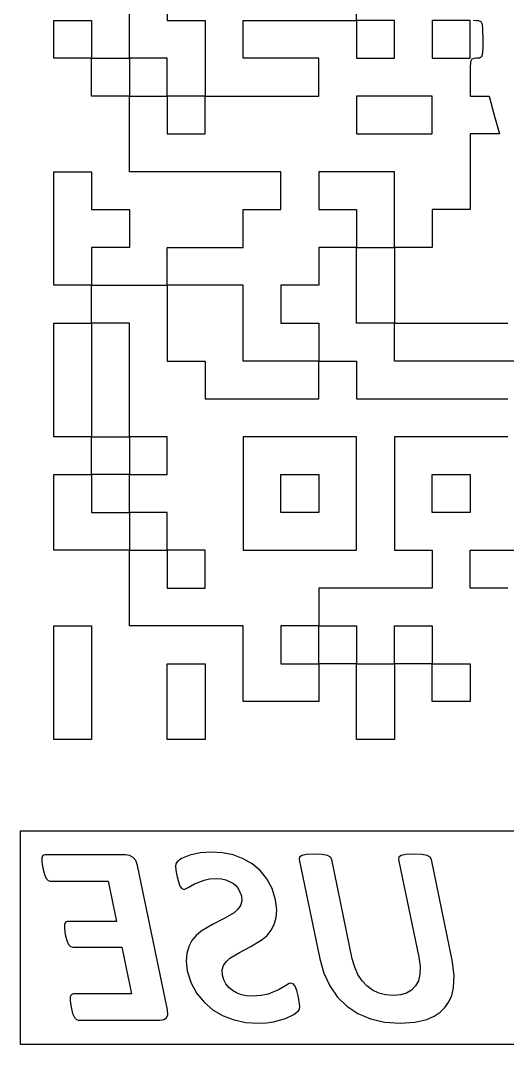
# Model space of a CAD drawing. Extents: x 10 to 96, y -67.8 to -17.5.
# Drawn here: x 78.88 to 84.61, y -67.81 to -55.78 of the extents above; entities that cross this region are included whole.
import ezdxf

# ---------------------------------------------------------------- set-up
doc = ezdxf.new("R2010")
doc.units = 0
doc.layers.add('BLACK', color=7, linetype='CONTINUOUS')

msp = doc.modelspace()

# ---------------------------------------------------------------- linework, layer by layer
at = {"layer": 'BLACK', "linetype": 'CONTINUOUS'}
for p, q in [((80.164528, -55.777713), (80.164528, -55.333139)), ((80.609102, -55.333139), (80.609102, -55.777713)), ((82.831972, -55.777713), (82.831972, -55.555426)), ((79.27538, -56), (79.27538, -55.777713)), ((79.27538, -55.777713), (79.497667, -55.777713)), ((79.497667, -55.777713), (79.719954, -55.777713)), ((79.719954, -55.777713), (79.719954, -56)), ((80.164528, -56.222287), (80.164528, -55.777713)), ((80.609102, -55.777713), (80.831389, -55.777713)), ((80.831389, -55.777713), (81.053676, -55.777713)), ((81.053676, -55.777713), (81.053676, -56.222287)), ((81.49825, -56), (81.49825, -55.777713)), ((81.49825, -55.777713), (82.165111, -55.777713)), ((82.165111, -55.777713), (82.831972, -55.777713)), ((82.831972, -55.777713), (82.831972, -56)), ((83.054259, -55.777713), (82.831972, -55.777713)), ((83.276546, -55.777713), (83.054259, -55.777713)), ((83.276546, -56), (83.276546, -55.777713)), ((83.943408, -55.777713), (83.721121, -55.777713)), ((83.721121, -55.777713), (83.721121, -56)), ((84.165695, -55.777713), (83.943408, -55.777713)), ((84.165695, -56), (84.165695, -55.777713)), ((84.202102, -55.774942), (84.23979, -55.777713)), ((84.23979, -55.777713), (84.265815, -55.77853)), ((84.265815, -55.77853), (84.293089, -55.788686)), ((84.293089, -55.788686), (84.307418, -55.820659)), ((84.307418, -55.820659), (84.312963, -55.886935)), ((84.312963, -55.886935), (84.313886, -56)), ((79.27538, -56.222287), (79.27538, -56)), ((79.719954, -56), (79.719954, -56.222287)), ((81.49825, -56.222287), (81.49825, -56)), ((82.831972, -56), (82.831972, -56.222287)), ((83.276546, -56.222287), (83.276546, -56)), ((83.721121, -56), (83.721121, -56.222287)), ((84.165695, -56.222287), (84.165695, -56)), ((84.313886, -56), (84.313614, -56.078074)), ((84.310228, -56.159896), (84.29957, -56.202882)), ((84.313614, -56.078074), (84.310228, -56.159896)), ((79.497667, -56.222287), (79.27538, -56.222287)), ((79.719954, -56.222287), (79.497667, -56.222287)), ((79.719954, -56.444574), (79.719954, -56.222287)), ((79.719954, -56.222287), (79.942241, -56.222287)), ((79.942241, -56.222287), (80.164528, -56.222287)), ((80.386815, -56.222287), (80.164528, -56.222287)), ((80.164528, -56.222287), (80.164528, -56.444574)), ((80.609102, -56.222287), (80.386815, -56.222287)), ((80.609102, -56.444574), (80.609102, -56.222287)), ((81.053676, -56.222287), (81.053676, -56.666861)), ((81.942824, -56.222287), (81.49825, -56.222287)), ((82.387398, -56.222287), (81.942824, -56.222287)), ((82.387398, -56.444574), (82.387398, -56.222287)), ((82.831972, -56.222287), (83.054259, -56.222287)), ((83.054259, -56.222287), (83.276546, -56.222287)), ((83.721121, -56.222287), (83.943408, -56.222287)), ((83.943408, -56.222287), (84.165695, -56.222287)), ((84.172163, -56.265233), (84.166618, -56.331509)), ((84.186491, -56.23326), (84.172163, -56.265233)), ((84.213765, -56.223104), (84.186491, -56.23326)), ((84.23979, -56.222287), (84.213765, -56.223104)), ((84.277478, -56.219516), (84.23979, -56.222287)), ((84.29957, -56.202882), (84.277478, -56.219516)), ((84.166618, -56.331509), (84.165695, -56.444574)), ((79.719954, -56.666861), (79.719954, -56.444574)), ((80.164528, -56.444574), (80.164528, -56.666861)), ((80.609102, -56.666861), (80.609102, -56.444574)), ((82.387398, -56.666861), (82.387398, -56.444574)), ((84.165695, -56.444574), (84.165695, -56.666861)), ((79.942241, -56.666861), (79.719954, -56.666861)), ((80.164528, -56.666861), (79.942241, -56.666861)), ((80.164528, -57.111435), (80.164528, -56.666861)), ((80.164528, -56.666861), (80.386815, -56.666861)), ((80.386815, -56.666861), (80.609102, -56.666861)), ((80.609102, -56.666861), (80.609102, -56.889148)), ((80.831389, -56.666861), (80.609102, -56.666861)), ((81.053676, -56.666861), (80.831389, -56.666861)), ((81.053676, -56.889148), (81.053676, -56.666861)), ((81.053676, -56.666861), (81.720537, -56.666861)), ((81.720537, -56.666861), (82.387398, -56.666861)), ((83.276546, -56.666861), (82.831972, -56.666861)), ((82.831972, -56.666861), (82.831972, -56.889148)), ((83.721121, -56.666861), (83.276546, -56.666861)), ((83.721121, -56.889148), (83.721121, -56.666861)), ((84.165695, -56.666861), (84.276838, -56.667066)), ((84.276838, -56.667066), (84.387982, -56.667271)), ((84.387982, -56.667271), (84.449575, -56.889148)), ((80.609102, -56.889148), (80.609102, -57.111435)), ((81.053676, -57.111435), (81.053676, -56.889148)), ((82.831972, -56.889148), (82.831972, -57.111435)), ((83.721121, -57.111435), (83.721121, -56.889148)), ((84.449575, -56.889148), (84.449632, -56.889353)), ((84.449632, -56.889353), (84.511282, -57.111435)), ((80.164528, -57.556009), (80.164528, -57.111435)), ((80.609102, -57.111435), (80.831389, -57.111435)), ((80.831389, -57.111435), (81.053676, -57.111435)), ((82.831972, -57.111435), (83.276546, -57.111435)), ((83.276546, -57.111435), (83.721121, -57.111435)), ((84.338488, -57.111435), (84.165695, -57.111435)), ((84.165695, -57.111435), (84.165695, -57.556009)), ((84.511282, -57.111435), (84.338488, -57.111435)), ((79.27538, -58.22287), (79.27538, -57.556009)), ((79.27538, -57.556009), (79.497667, -57.556009)), ((79.497667, -57.556009), (79.719954, -57.556009)), ((79.719954, -57.556009), (79.719954, -57.778296)), ((81.053676, -57.556009), (80.164528, -57.556009)), ((81.942824, -57.556009), (81.053676, -57.556009)), ((81.942824, -57.778296), (81.942824, -57.556009)), ((82.831972, -57.556009), (82.387398, -57.556009)), ((82.387398, -57.556009), (82.387398, -57.778296)), ((83.276546, -57.556009), (82.831972, -57.556009)), ((83.276546, -58.000583), (83.276546, -57.556009)), ((84.165695, -57.556009), (84.165695, -58.000583)), ((79.719954, -57.778296), (79.719954, -58.000583)), ((81.942824, -58.000583), (81.942824, -57.778296)), ((82.387398, -57.778296), (82.387398, -58.000583)), ((79.719954, -58.000583), (79.942241, -58.000583)), ((79.942241, -58.000583), (80.164528, -58.000583)), ((80.164528, -58.000583), (80.164528, -58.22287)), ((81.49825, -58.22287), (81.49825, -58.000583)), ((81.49825, -58.000583), (81.720537, -58.000583)), ((81.720537, -58.000583), (81.942824, -58.000583)), ((82.387398, -58.000583), (82.609685, -58.000583)), ((82.609685, -58.000583), (82.831972, -58.000583)), ((82.831972, -58.000583), (82.831972, -58.22287)), ((83.276546, -58.445157), (83.276546, -58.000583)), ((83.943408, -58.000583), (83.721121, -58.000583)), ((83.721121, -58.000583), (83.721121, -58.22287)), ((84.165695, -58.000583), (83.943408, -58.000583)), ((79.27538, -58.889731), (79.27538, -58.22287)), ((80.164528, -58.22287), (80.164528, -58.445157)), ((81.49825, -58.445157), (81.49825, -58.22287)), ((82.831972, -58.22287), (82.831972, -58.445157)), ((83.721121, -58.22287), (83.721121, -58.445157)), ((79.942241, -58.445157), (79.719954, -58.445157)), ((79.719954, -58.445157), (79.719954, -58.667444)), ((80.164528, -58.445157), (79.942241, -58.445157)), ((80.609102, -58.667444), (80.609102, -58.445157)), ((80.609102, -58.445157), (81.053676, -58.445157)), ((81.053676, -58.445157), (81.49825, -58.445157)), ((82.609685, -58.445157), (82.387398, -58.445157)), ((82.387398, -58.445157), (82.387398, -58.667444)), ((82.831972, -58.445157), (82.609685, -58.445157)), ((82.831972, -58.889731), (82.831972, -58.445157)), ((82.831972, -58.445157), (83.054259, -58.445157)), ((83.054259, -58.445157), (83.276546, -58.445157)), ((83.498833, -58.445157), (83.276546, -58.445157)), ((83.276546, -58.445157), (83.276546, -58.889731)), ((83.721121, -58.445157), (83.498833, -58.445157)), ((79.719954, -58.667444), (79.719954, -58.889731)), ((80.609102, -58.889731), (80.609102, -58.667444)), ((82.387398, -58.667444), (82.387398, -58.889731)), ((79.497667, -58.889731), (79.27538, -58.889731)), ((79.719954, -58.889731), (79.497667, -58.889731)), ((79.719954, -59.112018), (79.719954, -58.889731)), ((79.719954, -58.889731), (80.164528, -58.889731)), ((80.164528, -58.889731), (80.609102, -58.889731)), ((81.053676, -58.889731), (80.609102, -58.889731)), ((80.609102, -58.889731), (80.609102, -59.334305)), ((81.49825, -58.889731), (81.053676, -58.889731)), ((81.49825, -59.334305), (81.49825, -58.889731)), ((82.165111, -58.889731), (81.942824, -58.889731)), ((81.942824, -58.889731), (81.942824, -59.112018)), ((82.387398, -58.889731), (82.165111, -58.889731)), ((82.831972, -59.334305), (82.831972, -58.889731)), ((83.276546, -58.889731), (83.276546, -59.334305)), ((79.719954, -59.334305), (79.719954, -59.112018)), ((81.942824, -59.112018), (81.942824, -59.334305)), ((79.27538, -60.001167), (79.27538, -59.334305)), ((79.27538, -59.334305), (79.497667, -59.334305)), ((79.497667, -59.334305), (79.719954, -59.334305)), ((79.942241, -59.334305), (79.719954, -59.334305)), ((79.719954, -59.334305), (79.719954, -60.001167)), ((80.164528, -59.334305), (79.942241, -59.334305)), ((80.164528, -60.001167), (80.164528, -59.334305)), ((80.609102, -59.334305), (80.609102, -59.778879)), ((81.49825, -59.778879), (81.49825, -59.334305)), ((81.942824, -59.334305), (82.165111, -59.334305)), ((82.165111, -59.334305), (82.387398, -59.334305)), ((82.387398, -59.334305), (82.387398, -59.556592)), ((83.054259, -59.334305), (82.831972, -59.334305)), ((83.276546, -59.334305), (83.054259, -59.334305)), ((83.276546, -59.556592), (83.276546, -59.334305)), ((83.276546, -59.334305), (84.610269, -59.334305)), ((82.387398, -59.556592), (82.387398, -59.778879)), ((83.276546, -59.778879), (83.276546, -59.556592)), ((80.609102, -59.778879), (80.831389, -59.778879)), ((80.831389, -59.778879), (81.053676, -59.778879)), ((81.053676, -59.778879), (81.053676, -60.001167)), ((81.942824, -59.778879), (81.49825, -59.778879)), ((82.387398, -59.778879), (81.942824, -59.778879)), ((82.387398, -60.001167), (82.387398, -59.778879)), ((82.387398, -59.778879), (82.609685, -59.778879)), ((82.609685, -59.778879), (82.831972, -59.778879)), ((82.831972, -59.778879), (82.831972, -60.001167)), ((84.165695, -59.778879), (83.276546, -59.778879)), ((85.054843, -59.778879), (84.165695, -59.778879)), ((79.27538, -60.668028), (79.27538, -60.001167)), ((79.719954, -60.001167), (79.719954, -60.668028)), ((80.164528, -60.668028), (80.164528, -60.001167)), ((81.053676, -60.001167), (81.053676, -60.223454)), ((82.387398, -60.223454), (82.387398, -60.001167)), ((82.831972, -60.001167), (82.831972, -60.223454)), ((81.053676, -60.223454), (81.720537, -60.223454)), ((81.720537, -60.223454), (82.387398, -60.223454)), ((82.831972, -60.223454), (83.721121, -60.223454)), ((83.721121, -60.223454), (84.610269, -60.223454)), ((79.497667, -60.668028), (79.27538, -60.668028)), ((79.719954, -60.668028), (79.497667, -60.668028)), ((79.719954, -60.890315), (79.719954, -60.668028)), ((79.719954, -60.668028), (79.942241, -60.668028)), ((79.942241, -60.668028), (80.164528, -60.668028)), ((80.386815, -60.668028), (80.164528, -60.668028)), ((80.164528, -60.668028), (80.164528, -60.890315)), ((80.609102, -60.668028), (80.386815, -60.668028)), ((80.609102, -60.890315), (80.609102, -60.668028)), ((82.165111, -60.668028), (81.49825, -60.668028)), ((81.49825, -60.668028), (81.49825, -61.334889)), ((82.831972, -60.668028), (82.165111, -60.668028)), ((82.831972, -61.334889), (82.831972, -60.668028)), ((83.943408, -60.668028), (83.276546, -60.668028)), ((83.276546, -60.668028), (83.276546, -61.334889)), ((84.610269, -60.668028), (83.943408, -60.668028)), ((79.719954, -61.112602), (79.719954, -60.890315)), ((80.164528, -60.890315), (80.164528, -61.112602)), ((80.609102, -61.112602), (80.609102, -60.890315)), ((79.27538, -61.557176), (79.27538, -61.112602)), ((79.27538, -61.112602), (79.497667, -61.112602)), ((79.497667, -61.112602), (79.719954, -61.112602)), ((79.719954, -61.112602), (79.719954, -61.334889)), ((79.942241, -61.112602), (79.719954, -61.112602)), ((80.164528, -61.112602), (79.942241, -61.112602)), ((80.164528, -61.334889), (80.164528, -61.112602)), ((80.164528, -61.112602), (80.386815, -61.112602)), ((80.386815, -61.112602), (80.609102, -61.112602)), ((81.942824, -61.334889), (81.942824, -61.112602)), ((81.942824, -61.112602), (82.165111, -61.112602)), ((82.165111, -61.112602), (82.387398, -61.112602)), ((82.387398, -61.112602), (82.387398, -61.334889)), ((83.721121, -61.334889), (83.721121, -61.112602)), ((83.721121, -61.112602), (83.943408, -61.112602)), ((83.943408, -61.112602), (84.165695, -61.112602)), ((84.165695, -61.112602), (84.165695, -61.334889)), ((79.719954, -61.334889), (79.719954, -61.557176)), ((80.164528, -61.557176), (80.164528, -61.334889)), ((81.49825, -61.334889), (81.49825, -62.00175)), ((81.942824, -61.557176), (81.942824, -61.334889)), ((82.387398, -61.334889), (82.387398, -61.557176)), ((82.831972, -62.00175), (82.831972, -61.334889)), ((83.276546, -61.334889), (83.276546, -62.00175)), ((83.721121, -61.557176), (83.721121, -61.334889)), ((84.165695, -61.334889), (84.165695, -61.557176)), ((79.27538, -62.00175), (79.27538, -61.557176)), ((79.719954, -61.557176), (79.942241, -61.557176)), ((79.942241, -61.557176), (80.164528, -61.557176)), ((80.386815, -61.557176), (80.164528, -61.557176)), ((80.164528, -61.557176), (80.164528, -61.779463)), ((80.609102, -61.557176), (80.386815, -61.557176)), ((80.609102, -61.779463), (80.609102, -61.557176)), ((82.165111, -61.557176), (81.942824, -61.557176)), ((82.387398, -61.557176), (82.165111, -61.557176)), ((83.943408, -61.557176), (83.721121, -61.557176)), ((84.165695, -61.557176), (83.943408, -61.557176)), ((80.164528, -61.779463), (80.164528, -62.00175)), ((80.609102, -62.00175), (80.609102, -61.779463)), ((79.719954, -62.00175), (79.27538, -62.00175)), ((80.164528, -62.00175), (79.719954, -62.00175)), ((80.164528, -62.446324), (80.164528, -62.00175)), ((80.164528, -62.00175), (80.386815, -62.00175)), ((80.386815, -62.00175), (80.609102, -62.00175)), ((80.831389, -62.00175), (80.609102, -62.00175)), ((80.609102, -62.00175), (80.609102, -62.224037)), ((81.053676, -62.00175), (80.831389, -62.00175)), ((81.053676, -62.224037), (81.053676, -62.00175)), ((81.49825, -62.00175), (82.165111, -62.00175)), ((82.165111, -62.00175), (82.831972, -62.00175)), ((83.276546, -62.00175), (83.498833, -62.00175)), ((83.498833, -62.00175), (83.721121, -62.00175)), ((83.721121, -62.00175), (83.721121, -62.224037)), ((84.165695, -62.224037), (84.165695, -62.00175)), ((84.165695, -62.00175), (85.27713, -62.00175)), ((80.609102, -62.224037), (80.609102, -62.446324)), ((81.053676, -62.446324), (81.053676, -62.224037)), ((83.721121, -62.224037), (83.721121, -62.446324)), ((84.165695, -62.446324), (84.165695, -62.224037)), ((80.164528, -62.890898), (80.164528, -62.446324)), ((80.609102, -62.446324), (80.831389, -62.446324)), ((80.831389, -62.446324), (81.053676, -62.446324)), ((83.054259, -62.446324), (82.387398, -62.446324)), ((82.387398, -62.446324), (82.387398, -62.668611)), ((83.721121, -62.446324), (83.054259, -62.446324)), ((84.387982, -62.446324), (84.165695, -62.446324)), ((84.610269, -62.446324), (84.387982, -62.446324)), ((82.387398, -62.668611), (82.387398, -62.890898)), ((79.27538, -63.557759), (79.27538, -62.890898)), ((79.27538, -62.890898), (79.497667, -62.890898)), ((79.497667, -62.890898), (79.719954, -62.890898)), ((79.719954, -62.890898), (79.719954, -63.557759)), ((80.831389, -62.890898), (80.164528, -62.890898)), ((81.49825, -62.890898), (80.831389, -62.890898)), ((81.49825, -63.335472), (81.49825, -62.890898)), ((82.165111, -62.890898), (81.942824, -62.890898)), ((81.942824, -62.890898), (81.942824, -63.113185)), ((82.387398, -62.890898), (82.165111, -62.890898)), ((82.387398, -63.113185), (82.387398, -62.890898)), ((82.387398, -62.890898), (82.609685, -62.890898)), ((82.609685, -62.890898), (82.831972, -62.890898)), ((82.831972, -62.890898), (82.831972, -63.113185)), ((83.276546, -63.113185), (83.276546, -62.890898)), ((83.276546, -62.890898), (83.498833, -62.890898)), ((83.498833, -62.890898), (83.721121, -62.890898)), ((83.721121, -62.890898), (83.721121, -63.113185)), ((81.942824, -63.113185), (81.942824, -63.335472)), ((82.387398, -63.335472), (82.387398, -63.113185)), ((82.831972, -63.113185), (82.831972, -63.335472)), ((83.276546, -63.335472), (83.276546, -63.113185)), ((83.721121, -63.113185), (83.721121, -63.335472)), ((80.609102, -63.780046), (80.609102, -63.335472)), ((80.609102, -63.335472), (80.831389, -63.335472)), ((80.831389, -63.335472), (81.053676, -63.335472)), ((81.053676, -63.335472), (81.053676, -63.780046)), ((81.49825, -63.780046), (81.49825, -63.335472)), ((81.942824, -63.335472), (82.165111, -63.335472)), ((82.165111, -63.335472), (82.387398, -63.335472)), ((82.609685, -63.335472), (82.387398, -63.335472)), ((82.387398, -63.335472), (82.387398, -63.557759)), ((82.831972, -63.335472), (82.609685, -63.335472)), ((82.831972, -63.335472), (83.054259, -63.335472)), ((82.831972, -63.780046), (82.831972, -63.335472)), ((83.054259, -63.335472), (83.276546, -63.335472)), ((83.498833, -63.335472), (83.276546, -63.335472)), ((83.276546, -63.335472), (83.276546, -63.780046)), ((83.721121, -63.335472), (83.498833, -63.335472)), ((83.721121, -63.557759), (83.721121, -63.335472)), ((83.721121, -63.335472), (83.943408, -63.335472)), ((83.943408, -63.335472), (84.165695, -63.335472)), ((84.165695, -63.335472), (84.165695, -63.557759)), ((79.27538, -64.22462), (79.27538, -63.557759)), ((79.719954, -63.557759), (79.719954, -64.22462)), ((82.387398, -63.557759), (82.387398, -63.780046)), ((83.721121, -63.780046), (83.721121, -63.557759)), ((84.165695, -63.557759), (84.165695, -63.780046)), ((80.609102, -64.22462), (80.609102, -63.780046)), ((81.053676, -63.780046), (81.053676, -64.22462)), ((81.942824, -63.780046), (81.49825, -63.780046)), ((82.387398, -63.780046), (81.942824, -63.780046)), ((82.831972, -64.22462), (82.831972, -63.780046)), ((83.276546, -63.780046), (83.276546, -64.22462)), ((83.943408, -63.780046), (83.721121, -63.780046)), ((84.165695, -63.780046), (83.943408, -63.780046)), ((79.497667, -64.22462), (79.27538, -64.22462)), ((79.719954, -64.22462), (79.497667, -64.22462)), ((80.831389, -64.22462), (80.609102, -64.22462)), ((81.053676, -64.22462), (80.831389, -64.22462)), ((83.054259, -64.22462), (82.831972, -64.22462)), ((83.276546, -64.22462), (83.054259, -64.22462)), ((78.88442, -67.810389), (78.88442, -65.298609)), ((78.88442, -65.298609), (96.031439, -65.298609)), ((80.99306, -65.558953), (80.872428, -65.58676)), ((81.126184, -65.548609), (80.99306, -65.558953)), ((81.255465, -65.55727), (81.126184, -65.548609)), ((81.381015, -65.583133), (81.255465, -65.55727)), ((82.334112, -65.574401), (82.243302, -65.578969)), ((82.428414, -65.578969), (82.334112, -65.574401)), ((83.504291, -65.574401), (83.412541, -65.578969)), ((83.599265, -65.578969), (83.504291, -65.574401)), ((79.135495, -65.616851), (79.13442, -65.664942)), ((79.13442, -65.664942), (79.146242, -65.739229)), ((79.147585, -65.590521), (79.135495, -65.616851)), ((79.169616, -65.582999), (79.147585, -65.590521)), ((80.11922, -65.582999), (79.169616, -65.582999)), ((80.165345, -65.590303), (80.11922, -65.582999)), ((80.206939, -65.612284), (80.165345, -65.590303)), ((80.238553, -65.648765), (80.206939, -65.612284)), ((80.259733, -65.70766), (80.238553, -65.648765)), ((80.708944, -65.688182), (80.705989, -65.716123)), ((80.723586, -65.662927), (80.708944, -65.688182)), ((80.776245, -65.626389), (80.723586, -65.662927)), ((80.872428, -65.58676), (80.776245, -65.626389)), ((81.499834, -65.626802), (81.381015, -65.583133)), ((81.605621, -65.68751), (81.499834, -65.626802)), ((81.698646, -65.765853), (81.605621, -65.68751)), ((82.160821, -65.610537), (82.157597, -65.637404)), ((82.157597, -65.637404), (82.399801, -66.802345)), ((82.187688, -65.590924), (82.160821, -65.610537)), ((82.243302, -65.578969), (82.187688, -65.590924)), ((82.490341, -65.590924), (82.428414, -65.578969)), ((82.525268, -65.610403), (82.490341, -65.590924)), ((82.539642, -65.637404), (82.525268, -65.610403)), ((82.782383, -66.805031), (82.539642, -65.637404)), ((83.328583, -65.610403), (83.324687, -65.637404)), ((83.324687, -65.637404), (83.562726, -66.782463)), ((83.356121, -65.590924), (83.328583, -65.610403)), ((83.412541, -65.578969), (83.356121, -65.590924)), ((83.661327, -65.590924), (83.599265, -65.578969)), ((83.696926, -65.610537), (83.661327, -65.590924)), ((83.711299, -65.637404), (83.696926, -65.610537)), ((83.956995, -66.818868), (83.711299, -65.637404)), ((79.146242, -65.739229), (79.16478, -65.810694)), ((79.16478, -65.810694), (79.185601, -65.85798)), ((80.611821, -67.401338), (80.259733, -65.70766)), ((80.705989, -65.716123), (80.709884, -65.759916)), ((80.709884, -65.759916), (80.722109, -65.825471)), ((81.778777, -65.863219), (81.698646, -65.765853)), ((79.185601, -65.85798), (79.208707, -65.884309)), ((79.208707, -65.884309), (79.233961, -65.892503)), ((79.233961, -65.892503), (79.913018, -65.892503)), ((79.913018, -65.892503), (80.01135, -66.365357)), ((80.722109, -65.825471), (80.739841, -65.899489)), ((80.739841, -65.899489), (80.757438, -65.949326)), ((80.852815, -65.966655), (80.930326, -65.921922)), ((80.930326, -65.921922), (81.040345, -65.877995)), ((81.040345, -65.877995), (81.106313, -65.863336)), ((81.106313, -65.863336), (81.184619, -65.858114)), ((81.184619, -65.858114), (81.245853, -65.862224)), ((81.245853, -65.862224), (81.298131, -65.873831)), ((81.298131, -65.873831), (81.385717, -65.916952)), ((81.385717, -65.916952), (81.419583, -65.947367)), ((81.83987, -65.975833), (81.778777, -65.863219)), ((80.757438, -65.949326), (80.777991, -65.978074)), ((80.777991, -65.978074), (80.80553, -65.987074)), ((80.80553, -65.987074), (80.852815, -65.966655)), ((81.419583, -65.947367), (81.446435, -65.983178)), ((81.446435, -65.983178), (81.478944, -66.065122)), ((81.880467, -66.108646), (81.83987, -65.975833)), ((81.46766, -66.177022), (81.437258, -66.220867)), ((81.482678, -66.12693), (81.46766, -66.177022)), ((81.478944, -66.065122), (81.482678, -66.12693)), ((81.895369, -66.226173), (81.880467, -66.108646)), ((81.392568, -66.261115), (81.275294, -66.330162)), ((81.437258, -66.220867), (81.392568, -66.261115)), ((81.888661, -66.3174), (81.895369, -66.226173)), ((79.401072, -66.399075), (79.399729, -66.445555)), ((79.414103, -66.373686), (79.401072, -66.399075)), ((79.436536, -66.365357), (79.414103, -66.373686)), ((80.01135, -66.365357), (79.436536, -66.365357)), ((81.139617, -66.398404), (81.006762, -66.480213)), ((81.275294, -66.330162), (81.139617, -66.398404)), ((81.828211, -66.468257), (81.864422, -66.399953)), ((81.864422, -66.399953), (81.888661, -66.3174)), ((79.399729, -66.445555), (79.410744, -66.516617)), ((79.410744, -66.516617), (79.429417, -66.588486)), ((80.947586, -66.530624), (80.898623, -66.589829)), ((81.006762, -66.480213), (80.947586, -66.530624)), ((81.722222, -66.577873), (81.780053, -66.527531)), ((81.780053, -66.527531), (81.828211, -66.468257)), ((79.429417, -66.588486), (79.449836, -66.634159)), ((79.449836, -66.634159), (79.473344, -66.658876)), ((79.473344, -66.658876), (79.499002, -66.666265)), ((80.86173, -66.658096), (80.837233, -66.740014)), ((80.898623, -66.589829), (80.86173, -66.658096)), ((81.456645, -66.727924), (81.590844, -66.659682)), ((81.590844, -66.659682), (81.722222, -66.577873)), ((79.499002, -66.666265), (80.073815, -66.666265)), ((80.073815, -66.666265), (80.188267, -67.216495)), ((80.837233, -66.740014), (80.830191, -66.829928)), ((81.342327, -66.796971), (81.456645, -66.727924)), ((80.830191, -66.829928), (80.844218, -66.943395)), ((81.252371, -66.931388), (81.267906, -66.881064)), ((81.267906, -66.881064), (81.298675, -66.837076)), ((81.298675, -66.837076), (81.342327, -66.796971)), ((82.399801, -66.802345), (82.448737, -66.973888)), ((82.809811, -66.90302), (82.782383, -66.805031)), ((83.562726, -66.782463), (83.578452, -66.89453)), ((83.578452, -66.89453), (83.576428, -66.98262)), ((83.980479, -66.999452), (83.956995, -66.818868)), ((80.844218, -66.943395), (80.888812, -67.088925)), ((81.256085, -66.994442), (81.252371, -66.931388)), ((81.272732, -67.04922), (81.256085, -66.994442)), ((82.448737, -66.973888), (82.517745, -67.122058)), ((82.847534, -66.987188), (82.809811, -66.90302)), ((82.896394, -67.061791), (82.847534, -66.987188)), ((83.576428, -66.98262), (83.557828, -67.061869)), ((83.972444, -67.143821), (83.980479, -66.999452)), ((80.888812, -67.088925), (80.955983, -67.212196)), ((81.298265, -67.098147), (81.272732, -67.04922)), ((81.332322, -67.140901), (81.298265, -67.098147)), ((81.37403, -67.176195), (81.332322, -67.140901)), ((82.007412, -67.111715), (81.922245, -67.164911)), ((82.039228, -67.092541), (82.007412, -67.111715)), ((82.060474, -67.087535), (82.039228, -67.092541)), ((82.088012, -67.095863), (82.060474, -67.087535)), ((82.111386, -67.123805), (82.088012, -67.095863)), ((82.131536, -67.17512), (82.111386, -67.123805)), ((82.517745, -67.122058), (82.608939, -67.252956)), ((82.952718, -67.122058), (82.896394, -67.061791)), ((83.018183, -67.17013), (82.952718, -67.122058)), ((83.525516, -67.12273), (83.478585, -67.171017)), ((83.557828, -67.061869), (83.525516, -67.12273)), ((79.467836, -67.251019), (79.466627, -67.298438)), ((79.480867, -67.224824), (79.467836, -67.251019)), ((79.5033, -67.216495), (79.480867, -67.224824)), ((80.188267, -67.216495), (79.5033, -67.216495)), ((80.955983, -67.212196), (81.044228, -67.318578)), ((81.422338, -67.203866), (81.37403, -67.176195)), ((81.479078, -67.225092), (81.422338, -67.203866)), ((81.540176, -67.237846), (81.479078, -67.225092)), ((81.608979, -67.242287), (81.540176, -67.237846)), ((81.712114, -67.235809), (81.608979, -67.242287)), ((81.792882, -67.218241), (81.712114, -67.235809)), ((81.922245, -67.164911), (81.792882, -67.218241)), ((82.150746, -67.253571), (82.131536, -67.17512)), ((82.164851, -67.360098), (82.150746, -67.253571)), ((82.608939, -67.252956), (82.718709, -67.360769)), ((83.092156, -67.205211), (83.018183, -67.17013)), ((83.172395, -67.226406), (83.092156, -67.205211)), ((83.261147, -67.23369), (83.172395, -67.226406)), ((83.347202, -67.226396), (83.261147, -67.23369)), ((83.41778, -67.206017), (83.347202, -67.226396)), ((83.478585, -67.171017), (83.41778, -67.206017)), ((83.915651, -67.310178), (83.949925, -67.2335)), ((83.949925, -67.2335), (83.972444, -67.143821)), ((79.466627, -67.298438), (79.478046, -67.371247)), ((79.478046, -67.371247), (79.496987, -67.44419)), ((81.044228, -67.318578), (81.147543, -67.405099)), ((82.160305, -67.394055), (82.164851, -67.360098)), ((82.718709, -67.360769), (82.847132, -67.446064)), ((83.812485, -67.431474), (83.869947, -67.375815)), ((83.869947, -67.375815), (83.915651, -67.310178)), ((79.496987, -67.44419), (79.517808, -67.491476)), ((79.517808, -67.491476), (79.54172, -67.517805)), ((80.567253, -67.518295), (80.598656, -67.496715)), ((80.598656, -67.496715), (80.614846, -67.461661)), ((80.614846, -67.461661), (80.611821, -67.401338)), ((81.147543, -67.405099), (81.264638, -67.472514)), ((81.264638, -67.472514), (81.39512, -67.521432)), ((81.997606, -67.506252), (82.095938, -67.459236)), ((82.095938, -67.459236), (82.149269, -67.415846)), ((82.149269, -67.415846), (82.160305, -67.394055)), ((82.847132, -67.446064), (82.99651, -67.509342)), ((83.6577, -67.514581), (83.742387, -67.47773)), ((83.742387, -67.47773), (83.812485, -67.431474)), ((79.54172, -67.517805), (79.567646, -67.526)), ((79.567646, -67.526), (80.523161, -67.526)), ((80.523161, -67.526), (80.567253, -67.518295)), ((81.39512, -67.521432), (81.532989, -67.550581)), ((81.532989, -67.550581), (81.676683, -67.560389)), ((81.676683, -67.560389), (81.772868, -67.556211)), ((81.772868, -67.556211), (81.856421, -67.544403)), ((81.856421, -67.544403), (81.997606, -67.506252)), ((82.99651, -67.509342), (83.159368, -67.547167)), ((83.159368, -67.547167), (83.34524, -67.560389)), ((83.34524, -67.560389), (83.517886, -67.548211)), ((83.517886, -67.548211), (83.6577, -67.514581)), ((96.031439, -67.810389), (78.88442, -67.810389))]:
    msp.add_line(p, q, dxfattribs=at)

doc.saveas('drawing.dxf')
